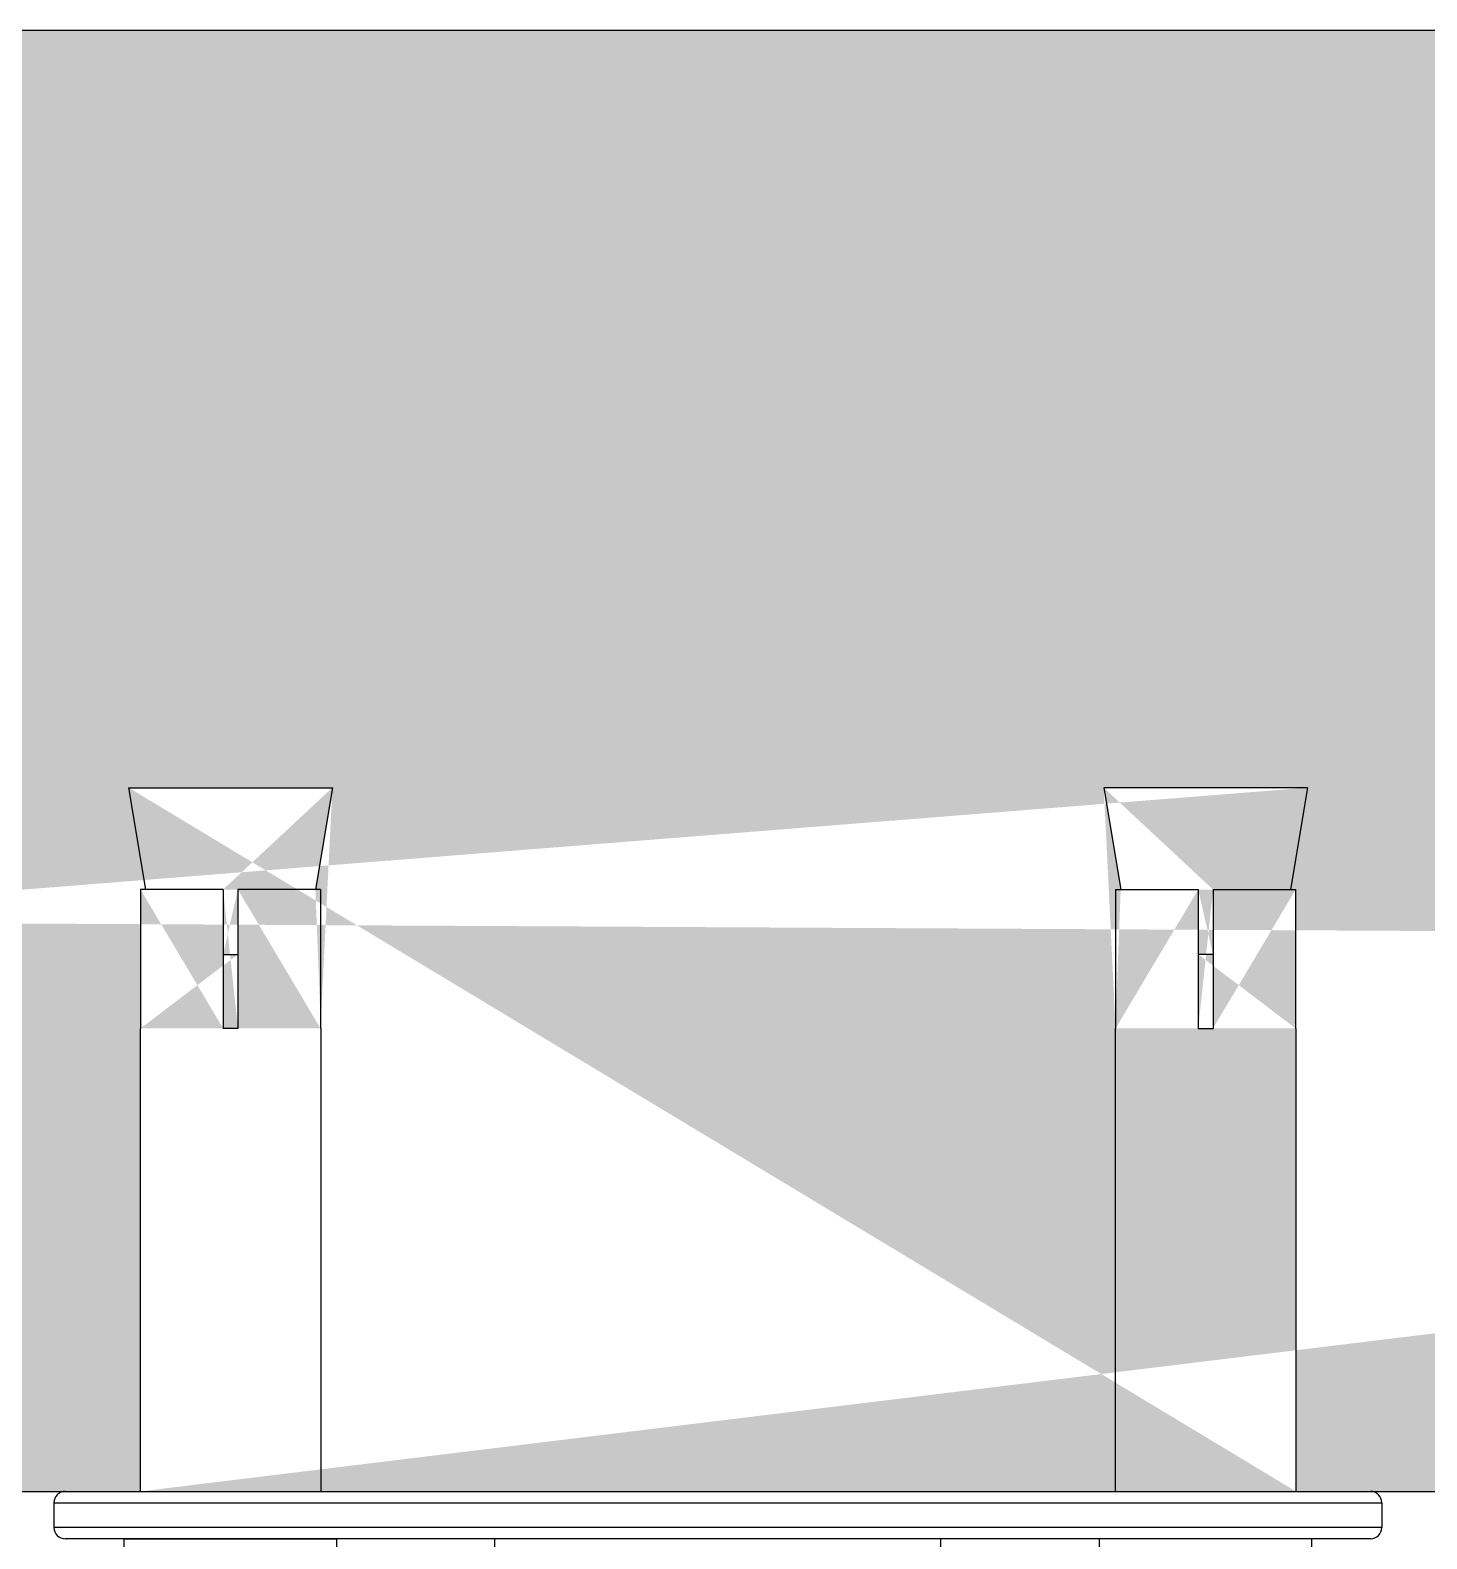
# Model space of a CAD drawing. Extents: x 69728788 to 150676229, y 20327566 to 43663798.
# Drawn here: x 75469824 to 75470511, y 20765486 to 20766228 of the extents above; entities that cross this region are included whole.
import ezdxf

# ---------------------------------------------------------------- set-up
doc = ezdxf.new("R2010")
doc.units = 0
doc.header["$LTSCALE"] = 1000
doc.header["$MEASUREMENT"] = 0
doc.layers.get('0').update_dxf_attribs({"linetype": 'CONTINUOUS'})
for name, color, linetype in [('02___PRT_ALL_AXES', 7, 'CONTINUOUS'), ('11122', 7, 'CONTINUOUS'), ('TC', 151, 'CONTINUOUS')]:
    doc.layers.add(name, color=color, linetype=linetype)

msp = doc.modelspace()

# ---------------------------------------------------------------- hatches: boundary and pattern name
at = {"layer": '11122'}
h = msp.add_hatch(dxfattribs=at)
h.set_pattern_fill('AR-CONC', color=256, scale=50, style=0)
h.set_pattern_definition([(50, (74975439, 21396213.66), (358.63009, -31.37607), [37.5, -412.5]), (355, (74975439, 21396213.66), (-69.37567, 376.09607), [30, -330]), (100.4514, (74975468.88, 21396211.05), (289.25469, 344.71977), [31.8701, -350.57106]), (46.1842, (74975439, 21396313.66), (533.62052, -82.7595), [56.25, -618.75]), (96.6356, (74975483.46, 21396306.77), (467.33135, 487.05894), [47.80514, -525.8565]), (351.1842, (74975439, 21396313.66), (467.33097, 487.0593), [45, -495]), (21, (74975489, 21396288.66), (298.45353, -201.30945), [37.5, -412.5]), (326, (74975489, 21396288.66), (121.65767, 362.57502), [30, -330]), (71.4514, (74975513.86, 21396271.9), (420.11131, 161.26525), [31.8701, -350.57106]), (37.5, (74975438.99, 21396213.66), (6.079928, 166.446927), [0, -326, 0, -335, 0, -331.25]), (7.5, (74975438.99, 21396213.66), (131.53477, 197.205856), [0, -191, 0, -318.5, 0, -126.25]), (327.5, (74975327.49, 21396213.66), (266.911218, -11.277436), [0, -125, 0, -390, 0, -517.5]), (317.5, (74975277.5, 21396213.66), (291.593085, 50.05249), [0, -162.5, 0, -259, 0, -367.5])])
h.paths.add_polyline_path([(75463445.36, 20765832.11), (75463061.07, 20765915.48), (75463246.2, 20765987.1), (75463246.2, 20766227.99), (75473337.88, 20766227.99), (75473337.88, 20765987.1), (75473152.75, 20765915.48), (75473537.04, 20765832.11), (75473337.88, 20765778.81), (75473337.88, 20765508.87), (75463246.2, 20765508.87), (75463246.2, 20765778.81)])
edge = h.paths.add_edge_path(flags=16)
edge.add_line((75466664.14, 20765855.2), (75466655.78, 20765805.07))
edge.add_line((75466664.14, 20765855.2), (75466563.88, 20765855.2))
edge.add_line((75466617.65, 20765805.07), (75466658.29, 20765805.07))
edge.add_line((75466569.73, 20765805.07), (75466610.36, 20765805.07))
edge.add_line((75466617.65, 20765773.17), (75466610.36, 20765773.17))
edge.add_line((75466658.29, 20765736.72), (75466658.44, 20765736.72))
edge.add_line((75466610.36, 20765736.72), (75466617.65, 20765736.72))
edge.add_line((75466569.58, 20765736.72), (75466569.73, 20765736.72))
edge.add_line((75466563.88, 20765855.2), (75466572.24, 20765805.07))
edge.add_line((75466569.58, 20765736.72), (75466569.58, 20765508.87))
edge.add_line((75466569.73, 20765805.07), (75466569.73, 20765736.72))
edge.add_line((75466610.36, 20765805.07), (75466610.36, 20765736.72))
edge.add_line((75466617.65, 20765805.07), (75466617.65, 20765736.72))
edge.add_line((75466658.29, 20765805.07), (75466658.29, 20765736.72))
edge.add_line((75466658.44, 20765736.72), (75466658.44, 20765508.87))
edge.add_line((75466084.14, 20765855.2), (75466092.49, 20765805.07))
edge.add_line((75466084.14, 20765855.2), (75466184.39, 20765855.2))
edge.add_line((75466130.62, 20765805.07), (75466089.98, 20765805.07))
edge.add_line((75466178.55, 20765805.07), (75466137.91, 20765805.07))
edge.add_line((75466130.62, 20765773.17), (75466137.91, 20765773.17))
edge.add_line((75466089.98, 20765736.72), (75466089.83, 20765736.72))
edge.add_line((75466137.91, 20765736.72), (75466130.62, 20765736.72))
edge.add_line((75466178.7, 20765736.72), (75466178.55, 20765736.72))
edge.add_line((75466184.39, 20765855.2), (75466176.04, 20765805.07))
edge.add_line((75466178.7, 20765736.72), (75466178.7, 20765508.87))
edge.add_line((75466178.55, 20765805.07), (75466178.55, 20765736.72))
edge.add_line((75466137.91, 20765805.07), (75466137.91, 20765736.72))
edge.add_line((75466130.62, 20765805.07), (75466130.62, 20765736.72))
edge.add_line((75466089.98, 20765805.07), (75466089.98, 20765736.72))
edge.add_line((75466089.83, 20765736.72), (75466089.83, 20765508.87))
edge.add_line((75470452.35, 20765855.2), (75470444, 20765805.07))
edge.add_line((75470452.35, 20765855.2), (75470352.1, 20765855.2))
edge.add_line((75470405.87, 20765805.07), (75470446.51, 20765805.07))
edge.add_line((75470357.94, 20765805.07), (75470398.58, 20765805.07))
edge.add_line((75470405.87, 20765773.17), (75470398.58, 20765773.17))
edge.add_line((75470446.51, 20765736.72), (75470446.66, 20765736.72))
edge.add_line((75470398.58, 20765736.72), (75470405.87, 20765736.72))
edge.add_line((75470357.79, 20765736.72), (75470357.94, 20765736.72))
edge.add_line((75470352.1, 20765855.2), (75470360.45, 20765805.07))
edge.add_line((75470357.79, 20765736.72), (75470357.79, 20765508.87))
edge.add_line((75470357.94, 20765805.07), (75470357.94, 20765736.72))
edge.add_line((75470398.58, 20765805.07), (75470398.58, 20765736.72))
edge.add_line((75470405.87, 20765805.07), (75470405.87, 20765736.72))
edge.add_line((75470446.51, 20765805.07), (75470446.51, 20765736.72))
edge.add_line((75470446.66, 20765736.72), (75470446.66, 20765508.87))
edge.add_line((75469872.35, 20765855.2), (75469880.71, 20765805.07))
edge.add_line((75469872.35, 20765855.2), (75469972.61, 20765855.2))
edge.add_line((75469918.84, 20765805.07), (75469878.2, 20765805.07))
edge.add_line((75469966.76, 20765805.07), (75469926.13, 20765805.07))
edge.add_line((75469918.84, 20765773.17), (75469926.13, 20765773.17))
edge.add_line((75469878.2, 20765736.72), (75469878.05, 20765736.72))
edge.add_line((75469926.13, 20765736.72), (75469918.84, 20765736.72))
edge.add_line((75469966.91, 20765736.72), (75469966.76, 20765736.72))
edge.add_line((75469972.61, 20765855.2), (75469964.25, 20765805.07))
edge.add_line((75469966.91, 20765736.72), (75469966.91, 20765508.87))
edge.add_line((75469966.76, 20765805.07), (75469966.76, 20765736.72))
edge.add_line((75469926.13, 20765805.07), (75469926.13, 20765736.72))
edge.add_line((75469918.84, 20765805.07), (75469918.84, 20765736.72))
edge.add_line((75469878.2, 20765805.07), (75469878.2, 20765736.72))
edge.add_line((75469878.05, 20765736.72), (75469878.05, 20765508.87))
edge.add_line((75472708.75, 20765854.67), (75472808.85, 20765854.67))
edge.add_line((75472755.16, 20765804.62), (75472714.59, 20765804.62))
edge.add_line((75472803.01, 20765804.62), (75472762.44, 20765804.62))
edge.add_line((75472708.75, 20765854.67), (75472717.09, 20765804.62))
edge.add_line((75472803.01, 20765804.62), (75472803.01, 20765736.37))
edge.add_line((75472762.44, 20765804.62), (75472762.44, 20765736.37))
edge.add_line((75472755.16, 20765804.62), (75472755.16, 20765736.37))
edge.add_line((75472714.59, 20765804.62), (75472714.59, 20765736.37))
edge.add_line((75472808.85, 20765854.67), (75472800.51, 20765804.62))
edge.add_line((75472714.59, 20765736.37), (75472714.44, 20765736.37))
edge.add_line((75472762.44, 20765736.37), (75472755.16, 20765736.37))
edge.add_line((75472803.16, 20765736.37), (75472803.01, 20765736.37))
edge.add_line((75472803.16, 20765736.37), (75472803.16, 20765508.87))
edge.add_line((75472714.44, 20765736.37), (75472714.44, 20765508.87))
edge.add_line((75472755.16, 20765772.77), (75472762.44, 20765772.77))

# ---------------------------------------------------------------- linework, layer by layer
at = {"color": 0, "linetype": 'Continuous'}
for p, q in [((75469878.2, 20765805.07), (75469878.2, 20765736.72)), ((75469918.84, 20765805.07), (75469878.2, 20765805.07)), ((75469918.84, 20765805.07), (75469918.84, 20765736.72)), ((75469926.13, 20765805.07), (75469926.13, 20765736.72)), ((75469966.76, 20765805.07), (75469926.13, 20765805.07)), ((75469966.76, 20765805.07), (75469966.76, 20765736.72)), ((75470357.94, 20765805.07), (75470357.94, 20765736.72)), ((75470357.94, 20765805.07), (75470398.58, 20765805.07)), ((75470398.58, 20765805.07), (75470398.58, 20765736.72)), ((75470405.87, 20765805.07), (75470405.87, 20765736.72)), ((75470405.87, 20765805.07), (75470446.51, 20765805.07)), ((75470446.51, 20765805.07), (75470446.51, 20765736.72)), ((75469878.05, 20765736.72), (75469878.05, 20765508.87)), ((75469878.2, 20765736.72), (75469878.05, 20765736.72)), ((75469926.13, 20765736.72), (75469918.84, 20765736.72)), ((75469966.91, 20765736.72), (75469966.76, 20765736.72)), ((75469966.91, 20765736.72), (75469966.91, 20765508.87)), ((75470357.79, 20765736.72), (75470357.79, 20765508.87)), ((75470357.79, 20765736.72), (75470357.94, 20765736.72)), ((75470398.58, 20765736.72), (75470405.87, 20765736.72)), ((75470446.51, 20765736.72), (75470446.66, 20765736.72)), ((75470446.66, 20765736.72), (75470446.66, 20765508.87)), ((75469841.2, 20765508.87), (75470486.14, 20765508.87)), ((75469835.6, 20765503.27), (75469835.6, 20765491.14)), ((75469835.6, 20765503.27), (75470488.94, 20765503.27)), ((75470488.94, 20765503.27), (75470488.94, 20765491.14)), ((75470488.94, 20765491.14), (75469835.6, 20765491.14)), ((75470483.34, 20765485.54), (75469841.2, 20765485.54)), ((75470052.6, 20765112.2), (75470052.6, 20765485.54)), ((75470271.94, 20765112.2), (75470271.94, 20765485.54))]:
    msp.add_line(p, q, dxfattribs=at)
for centre, start, end in [((75469841.2, 20765503.27), 90, 180), ((75470483.34, 20765503.27), 0, 90), ((75469841.2, 20765491.14), 180, 270), ((75470483.34, 20765491.14), 270, 0)]:
    msp.add_arc(centre, 5.6, start, end, dxfattribs=at)
at = {"layer": '02___PRT_ALL_AXES', "color": 0, "linetype": 'Continuous'}
for p, q in [((75469872.35, 20765855.2), (75469972.61, 20765855.2)), ((75469872.35, 20765855.2), (75469880.71, 20765805.07)), ((75469972.61, 20765855.2), (75469964.25, 20765805.07)), ((75470352.1, 20765855.2), (75470360.45, 20765805.07)), ((75470452.35, 20765855.2), (75470352.1, 20765855.2)), ((75470452.35, 20765855.2), (75470444, 20765805.07)), ((75469918.84, 20765773.17), (75469926.13, 20765773.17)), ((75470405.87, 20765773.17), (75470398.58, 20765773.17)), ((75469870.21, 20765478.07), (75469870.21, 20765485.54)), ((75469870.21, 20765485.54), (75469974.75, 20765485.54)), ((75469974.75, 20765478.07), (75469974.75, 20765485.54)), ((75470349.96, 20765478.07), (75470349.96, 20765485.54)), ((75470454.49, 20765478.07), (75470454.49, 20765485.54))]:
    msp.add_line(p, q, dxfattribs=at)
at = {"layer": 'TC', "color": 0}
for points in [[(75463246.2, 20766227.99), (75473337.88, 20766227.99)], [(75463246.2, 20765508.87), (75473337.88, 20765508.87)]]:
    msp.add_lwpolyline(points, dxfattribs=at)

doc.saveas('drawing.dxf')
